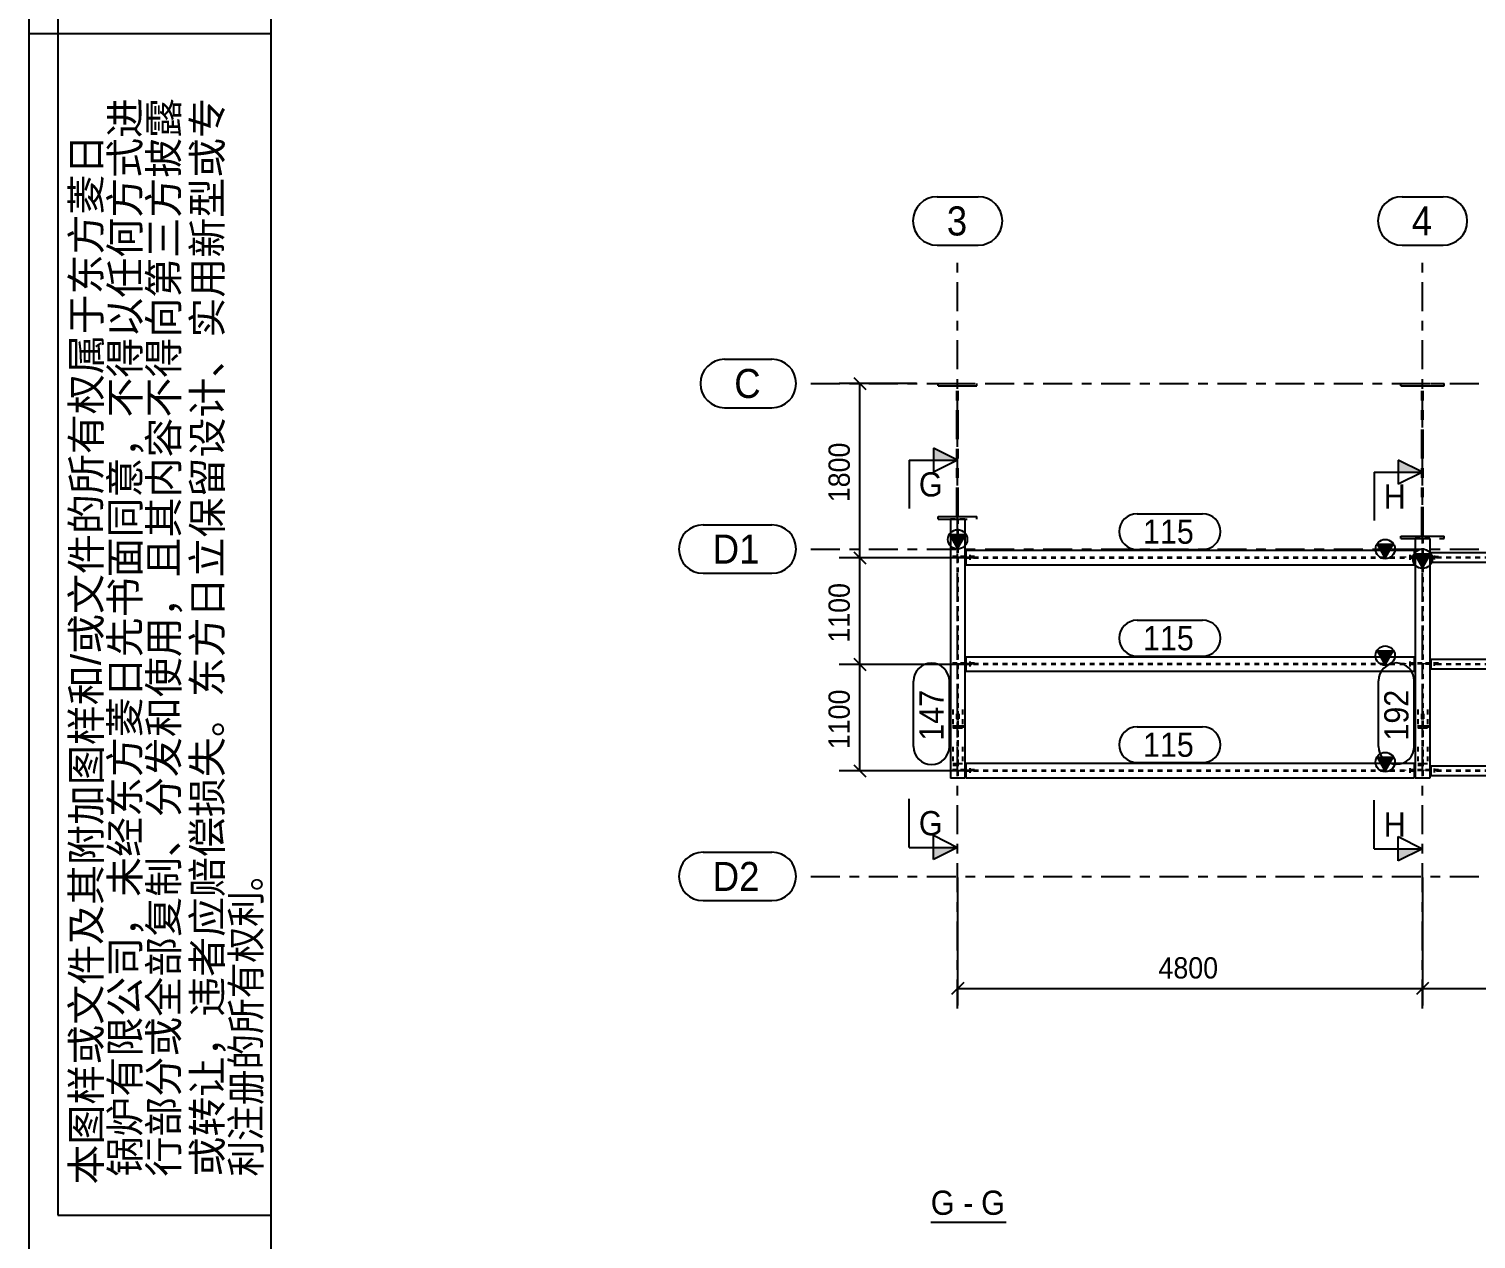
# Model space of a CAD drawing. Header units: millimetres. Extents: x 0 to 594, y 0 to 420.
# Drawn here: x 0 to 149.4, y 83.5 to 208.5 of the extents above; entities that cross this region are included whole.
import ezdxf

# ---------------------------------------------------------------- set-up
doc = ezdxf.new("R2010")
doc.units = ezdxf.units.MM
doc.header["$MEASUREMENT"] = 0
for name, pattern in [('XKITLINE00', [0]), ('XKITLINE02', [4, 2, -2]), ('XKITLINE03', [6, 3, -1, 1, -1]), ('XKITLINE04', [3, 0.5, -0.5, 0.5, -0.5, 0.5, -0.5]), ('XKITLINE05', [8, 3, -1, 1, -1, 1, -1])]:
    doc.linetypes.add(name, pattern=pattern)
for name, color, linetype in [('cut', 7, 'Continuous'), ('dimension', 7, 'Continuous'), ('grid', 7, 'Continuous'), ('mark', 7, 'Continuous'), ('part1', 7, 'Continuous'), ('view', 7, 'Continuous')]:
    doc.layers.add(name, color=color, linetype=linetype)
doc.styles.add('STYLE_1', font='arial.ttf', dxfattribs={"height": 0.2})
doc.styles.add('STYLE_3', font='arial.ttf', dxfattribs={"height": 0.2})

# ---------------------------------------------------------------- blocks, each defined once
blk = doc.blocks.new('*D0')
at = {"color": 1, "linetype": 'XKITLINE00'}
blk.add_line((0, 420), (0, 0), dxfattribs=at)
at = {"color": 0, "linetype": 'XKITLINE00'}
for p, q in [((25, 10), (25, 410)), ((3, 326), (3, 86)), ((25, 86), (25, 326)), ((24.98, 207.98), (0, 207.98)), ((3, 86), (25, 86))]:
    blk.add_line(p, q, dxfattribs=at)
at = {"color": 1, "style": 'STYLE_3'}
for s, width, p in [('锅炉有限公司，未经东方菱日先书面同意，不得以任何方式进', 1.008, (11.41, 90)), ('行部分或全部复制、分发和使用，且其内容不得向第三方披露', 1.008, (15.41, 90)), ('或转让，违者应赔偿损失。东方日立保留设计、实用新型或专', 1.008, (19.91, 90)), (' 本图样或文件及其附加图样和/或文件的所有权属于东方菱日', 1.008, (7.41, 88)), ('利注册的所有权利。', 0.9, (23.91, 90))]:
    blk.add_text(s, height=3, rotation=90, dxfattribs=dict(at, width=width)).set_placement(p)
blk = doc.blocks.new('*D3365')
at = {"layer": 'grid', "color": 4, "linetype": 'XKITLINE00'}
for p, q in [((1236.03, 1662.64), (1243.14, 1662.64)), ((1236.03, 1657.64), (1243.14, 1657.64))]:
    blk.add_line(p, q, dxfattribs=at)
at = {"layer": 'grid', "color": 4, "linetype": 'XKITLINE03'}
blk.add_line((1247.14, 1660.14), (1630.76, 1660.14), dxfattribs=at)
at = {"layer": 'grid', "color": 4, "linetype": 'XKITLINE00'}
for centre, start, end in [((1236.03, 1660.14), 90, -90), ((1243.14, 1660.14), -90, 90)]:
    blk.add_arc(centre, 2.5, start, end, dxfattribs=at)
at = {"layer": 'grid', "color": 4, "style": 'STYLE_1', "width": 0.9}
blk.add_text('D2', height=3, dxfattribs=at).set_placement((1237.03, 1658.64))
blk = doc.blocks.new('*D3366')
at = {"layer": 'grid', "color": 4, "linetype": 'XKITLINE00'}
for p, q in [((1236.03, 1696.44), (1243.14, 1696.44)), ((1236.03, 1691.44), (1243.14, 1691.44))]:
    blk.add_line(p, q, dxfattribs=at)
at = {"layer": 'grid', "color": 4, "linetype": 'XKITLINE03'}
blk.add_line((1247.14, 1693.94), (1630.76, 1693.94), dxfattribs=at)
at = {"layer": 'grid', "color": 4, "linetype": 'XKITLINE00'}
for centre, start, end in [((1236.03, 1693.94), 90, -90), ((1243.14, 1693.94), -90, 90)]:
    blk.add_arc(centre, 2.5, start, end, dxfattribs=at)
at = {"layer": 'grid', "color": 4, "style": 'STYLE_1', "width": 0.9}
blk.add_text('D1', height=3, dxfattribs=at).set_placement((1237.03, 1692.44))
blk = doc.blocks.new('*D3367')
at = {"layer": 'grid', "color": 4, "linetype": 'XKITLINE00'}
for p, q in [((1238.25, 1713.54), (1243.14, 1713.54)), ((1238.25, 1708.54), (1243.14, 1708.54))]:
    blk.add_line(p, q, dxfattribs=at)
at = {"layer": 'grid', "color": 4, "linetype": 'XKITLINE03'}
blk.add_line((1247.14, 1711.04), (1630.76, 1711.04), dxfattribs=at)
at = {"layer": 'grid', "color": 4, "linetype": 'XKITLINE00'}
for centre, start, end in [((1238.25, 1711.04), 90, -90), ((1243.14, 1711.04), -90, 90)]:
    blk.add_arc(centre, 2.5, start, end, dxfattribs=at)
at = {"layer": 'grid', "color": 4, "style": 'STYLE_1', "width": 0.9}
blk.add_text('C', height=3, dxfattribs=at).set_placement((1239.25, 1709.54))
blk = doc.blocks.new('*D3420')
at = {"layer": 'dimension', "color": 1, "linetype": 'XKITLINE00'}
for p, q in [((1310.31, 1660.04), (1310.31, 1646.8)), ((1351.11, 1660.04), (1351.11, 1646.8)), ((1310.94, 1649.19), (1309.69, 1647.94)), ((1310.31, 1648.56), (1351.11, 1648.56)), ((1351.74, 1649.19), (1350.49, 1647.94))]:
    blk.add_line(p, q, dxfattribs=at)
at = {"layer": 'dimension', "color": 1, "style": 'STYLE_1', "width": 0.9}
blk.add_text('4080', height=2.2, dxfattribs=at).set_placement((1327.45, 1649.6))
blk = doc.blocks.new('*D3424')
at = {"layer": 'part1', "color": 0, "linetype": 'XKITLINE00'}
for p, q in [((1347.26, 1671.04), (1346.46, 1672.44)), ((1346.46, 1672.44), (1348.06, 1672.44)), ((1348.06, 1672.44), (1347.26, 1671.04)), ((1311.16, 1671.54), (1311.16, 1670.54)), ((1350.26, 1671.54), (1311.16, 1671.54)), ((1350.26, 1670.54), (1311.16, 1670.54)), ((1350.26, 1671.54), (1350.26, 1670.54))]:
    blk.add_line(p, q, dxfattribs=at)
at = {"layer": 'part1', "color": 2, "linetype": 'XKITLINE04'}
for p, q in [((1350.26, 1671.07), (1311.16, 1671.07)), ((1350.26, 1671.02), (1311.16, 1671.02))]:
    blk.add_line(p, q, dxfattribs=at)
at = {"layer": 'part1', "color": 0, "linetype": 'XKITLINE00'}
blk.add_circle((1347.26, 1671.94), 1, dxfattribs=at)
at = {"layer": 'part1', "color": 0}
blk.add_solid([(1346.46, 1672.44), (1348.06, 1672.44), (1346.46, 1672.44), (1347.26, 1671.04)], dxfattribs=at)
blk = doc.blocks.new('*D3425')
at = {"layer": 'part1', "color": 0, "linetype": 'XKITLINE00'}
for p, q in [((1311.16, 1682.54), (1311.16, 1681.54)), ((1350.26, 1682.54), (1311.16, 1682.54)), ((1347.26, 1682.04), (1346.46, 1683.44)), ((1346.46, 1683.44), (1348.06, 1683.44)), ((1348.06, 1683.44), (1347.26, 1682.04)), ((1350.26, 1682.54), (1350.26, 1681.54)), ((1350.26, 1681.54), (1311.16, 1681.54))]:
    blk.add_line(p, q, dxfattribs=at)
at = {"layer": 'part1', "color": 2, "linetype": 'XKITLINE04'}
for p, q in [((1350.26, 1682.07), (1311.16, 1682.07)), ((1350.26, 1682.02), (1311.16, 1682.02))]:
    blk.add_line(p, q, dxfattribs=at)
at = {"layer": 'part1', "color": 0, "linetype": 'XKITLINE00'}
blk.add_circle((1347.26, 1682.94), 1, dxfattribs=at)
at = {"layer": 'part1', "color": 0}
blk.add_solid([(1346.46, 1683.44), (1348.06, 1683.44), (1346.46, 1683.44), (1347.26, 1682.04)], dxfattribs=at)
blk = doc.blocks.new('*D3426')
at = {"layer": 'part1', "color": 0, "linetype": 'XKITLINE00'}
for p, q in [((1347.26, 1693.04), (1346.46, 1694.44)), ((1346.46, 1694.44), (1348.06, 1694.44)), ((1348.06, 1694.44), (1347.26, 1693.04)), ((1311.16, 1693.54), (1311.16, 1692.54)), ((1350.26, 1693.54), (1311.16, 1693.54)), ((1350.26, 1693.54), (1350.26, 1692.54)), ((1350.26, 1692.54), (1311.16, 1692.54))]:
    blk.add_line(p, q, dxfattribs=at)
at = {"layer": 'part1', "color": 2, "linetype": 'XKITLINE04'}
for p, q in [((1350.26, 1693.07), (1311.16, 1693.07)), ((1350.26, 1693.02), (1311.16, 1693.02))]:
    blk.add_line(p, q, dxfattribs=at)
at = {"layer": 'part1', "color": 0, "linetype": 'XKITLINE00'}
blk.add_circle((1347.26, 1693.94), 1, dxfattribs=at)
at = {"layer": 'part1', "color": 0}
blk.add_solid([(1346.46, 1694.44), (1348.06, 1694.44), (1346.46, 1694.44), (1347.26, 1693.04)], dxfattribs=at)
blk = doc.blocks.new('*D3477')
at = {"layer": 'dimension', "color": 1, "linetype": 'XKITLINE00'}
for p, q in [((1262.31, 1660.04), (1262.31, 1646.8)), ((1310.31, 1660.04), (1310.31, 1646.8)), ((1262.94, 1649.19), (1261.69, 1647.94)), ((1262.31, 1648.56), (1310.31, 1648.56)), ((1310.94, 1649.19), (1309.69, 1647.94))]:
    blk.add_line(p, q, dxfattribs=at)
at = {"layer": 'dimension', "color": 1, "style": 'STYLE_1', "width": 0.9}
blk.add_text('4800', height=2.2, dxfattribs=at).set_placement((1283.05, 1649.6))
blk = doc.blocks.new('*D3478')
at = {"layer": 'cut', "color": 1, "linetype": 'XKITLINE00'}
for p, q in [((1305.31, 1701.88), (1305.31, 1696.88)), ((1305.31, 1701.88), (1310.31, 1701.88)), ((1310.31, 1701.88), (1307.81, 1703.13)), ((1307.81, 1703.13), (1307.81, 1700.63)), ((1310.31, 1701.88), (1307.81, 1700.63)), ((1305.31, 1663), (1305.31, 1668)), ((1305.31, 1663), (1310.31, 1663)), ((1307.81, 1661.75), (1307.81, 1664.25)), ((1307.81, 1664.25), (1310.31, 1663)), ((1310.31, 1663), (1307.81, 1661.75))]:
    blk.add_line(p, q, dxfattribs=at)
at = {"layer": 'cut', "color": 1}
for points in [[(1307.81, 1703.13), (1310.31, 1701.88), (1307.81, 1703.13), (1307.81, 1701.88)], [(1307.81, 1663), (1310.31, 1663), (1307.81, 1663), (1307.81, 1661.75)]]:
    blk.add_solid(points, dxfattribs=at)
at = {"layer": 'cut', "color": 3, "style": 'STYLE_1', "width": 0.9}
for p in [(1306.31, 1698.13), (1306.31, 1664.25)]:
    blk.add_text('H', height=2.5, dxfattribs=at).set_placement(p)
blk = doc.blocks.new('*D3479')
at = {"layer": 'cut', "color": 1, "linetype": 'XKITLINE00'}
for p, q in [((1262.31, 1703.12), (1259.81, 1704.37)), ((1259.81, 1704.37), (1259.81, 1701.87)), ((1257.31, 1703.12), (1257.31, 1698.12)), ((1257.31, 1703.12), (1262.31, 1703.12)), ((1262.31, 1703.12), (1259.81, 1701.87)), ((1257.31, 1663.14), (1257.31, 1668.14)), ((1257.31, 1663.14), (1262.31, 1663.14)), ((1259.81, 1661.89), (1259.81, 1664.39)), ((1259.81, 1664.39), (1262.31, 1663.14)), ((1262.31, 1663.14), (1259.81, 1661.89))]:
    blk.add_line(p, q, dxfattribs=at)
at = {"layer": 'cut', "color": 1}
for points in [[(1259.81, 1704.37), (1262.31, 1703.12), (1259.81, 1704.37), (1259.81, 1703.12)], [(1259.81, 1663.14), (1262.31, 1663.14), (1259.81, 1663.14), (1259.81, 1661.89)]]:
    blk.add_solid(points, dxfattribs=at)
at = {"layer": 'cut', "color": 3, "style": 'STYLE_1', "width": 0.9}
for p in [(1258.31, 1699.37), (1258.31, 1664.39)]:
    blk.add_text('G', height=2.5, dxfattribs=at).set_placement(p)
blk = doc.blocks.new('*D3480')
at = {"layer": 'mark', "color": 1, "linetype": 'XKITLINE00'}
for p, q in [((1257.76, 1673.55), (1257.76, 1680.31)), ((1261.46, 1673.55), (1261.46, 1680.31))]:
    blk.add_line(p, q, dxfattribs=at)
for centre, start, end in [((1259.61, 1680.31), 0, 180), ((1259.61, 1673.55), 180, 0)]:
    blk.add_arc(centre, 1.85, start, end, dxfattribs=at)
at = {"layer": 'mark', "color": 1, "style": 'STYLE_1', "width": 0.9}
blk.add_text('147', height=2.5, rotation=90.0002, dxfattribs=at).set_placement((1260.86, 1674.15))
blk = doc.blocks.new('*D3481')
at = {"layer": 'mark', "color": 1, "linetype": 'XKITLINE00'}
for p, q in [((1305.76, 1673.57), (1305.76, 1680.33)), ((1309.46, 1673.57), (1309.46, 1680.33))]:
    blk.add_line(p, q, dxfattribs=at)
for centre, start, end in [((1307.61, 1680.33), 0, 180), ((1307.61, 1673.57), 180, 0)]:
    blk.add_arc(centre, 1.85, start, end, dxfattribs=at)
at = {"layer": 'mark', "color": 1, "style": 'STYLE_1', "width": 0.9}
blk.add_text('192', height=2.5, rotation=90.0002, dxfattribs=at).set_placement((1308.86, 1674.17))
blk = doc.blocks.new('*D3482')
at = {"layer": 'mark', "color": 1, "linetype": 'XKITLINE00'}
for p, q in [((1280.85, 1697.59), (1287.61, 1697.59)), ((1280.85, 1693.89), (1287.61, 1693.89))]:
    blk.add_line(p, q, dxfattribs=at)
for centre, start, end in [((1280.85, 1695.74), 90, -90), ((1287.61, 1695.74), -90, 90)]:
    blk.add_arc(centre, 1.85, start, end, dxfattribs=at)
at = {"layer": 'mark', "color": 1, "style": 'STYLE_1', "width": 0.9}
blk.add_text('115', height=2.5, dxfattribs=at).set_placement((1281.45, 1694.49))
blk = doc.blocks.new('*D3483')
at = {"layer": 'mark', "color": 1, "linetype": 'XKITLINE00'}
for p, q in [((1280.85, 1675.59), (1287.61, 1675.59)), ((1280.85, 1671.89), (1287.61, 1671.89))]:
    blk.add_line(p, q, dxfattribs=at)
for centre, start, end in [((1280.85, 1673.74), 90, -90), ((1287.61, 1673.74), -90, 90)]:
    blk.add_arc(centre, 1.85, start, end, dxfattribs=at)
at = {"layer": 'mark', "color": 1, "style": 'STYLE_1', "width": 0.9}
blk.add_text('115', height=2.5, dxfattribs=at).set_placement((1281.45, 1672.49))
blk = doc.blocks.new('*D3484')
at = {"layer": 'mark', "color": 1, "linetype": 'XKITLINE00'}
for p, q in [((1280.85, 1686.59), (1287.61, 1686.59)), ((1280.85, 1682.89), (1287.61, 1682.89))]:
    blk.add_line(p, q, dxfattribs=at)
for centre, start, end in [((1280.85, 1684.74), 90, -90), ((1287.61, 1684.74), -90, 90)]:
    blk.add_arc(centre, 1.85, start, end, dxfattribs=at)
at = {"layer": 'mark', "color": 1, "style": 'STYLE_1', "width": 0.9}
blk.add_text('115', height=2.5, dxfattribs=at).set_placement((1281.45, 1683.49))
blk = doc.blocks.new('*D3485')
at = {"layer": 'dimension', "color": 1, "linetype": 'XKITLINE00'}
for p, q in [((1251.6, 1682.66), (1252.84, 1681.42)), ((1263.79, 1682.04), (1250.08, 1682.04)), ((1252.22, 1671.04), (1252.22, 1682.04)), ((1263.79, 1671.04), (1250.08, 1671.04)), ((1251.6, 1671.66), (1252.84, 1670.42))]:
    blk.add_line(p, q, dxfattribs=at)
at = {"layer": 'dimension', "color": 1, "style": 'STYLE_1', "width": 0.9}
blk.add_text('1100', height=2.2, rotation=90.0002, dxfattribs=at).set_placement((1251.18, 1673.28))
blk = doc.blocks.new('*D3486')
at = {"layer": 'dimension', "color": 1, "linetype": 'XKITLINE00'}
for p, q in [((1264.2, 1693.04), (1250.08, 1693.04)), ((1251.6, 1693.66), (1252.84, 1692.42)), ((1252.22, 1682.04), (1252.22, 1693.04)), ((1251.6, 1682.66), (1252.84, 1681.42)), ((1263.79, 1682.04), (1250.08, 1682.04))]:
    blk.add_line(p, q, dxfattribs=at)
at = {"layer": 'dimension', "color": 1, "style": 'STYLE_1', "width": 0.9}
blk.add_text('1100', height=2.2, rotation=90.0002, dxfattribs=at).set_placement((1251.18, 1684.28))
blk = doc.blocks.new('*D3487')
at = {"layer": 'dimension', "color": 1, "linetype": 'XKITLINE00'}
for p, q in [((1258.05, 1711.04), (1250.08, 1711.04)), ((1251.6, 1711.66), (1252.84, 1710.42)), ((1252.22, 1693.04), (1252.22, 1711.04)), ((1264.2, 1693.04), (1250.08, 1693.04)), ((1251.6, 1693.66), (1252.84, 1692.42))]:
    blk.add_line(p, q, dxfattribs=at)
at = {"layer": 'dimension', "color": 1, "style": 'STYLE_1', "width": 0.9}
blk.add_text('1800', height=2.2, rotation=90.0002, dxfattribs=at).set_placement((1251.18, 1698.78))
blk = doc.blocks.new('*D3488')
at = {"layer": 'grid', "color": 4, "linetype": 'XKITLINE00'}
for p, q in [((1260.2, 1730.32), (1264.43, 1730.32)), ((1260.2, 1725.32), (1264.43, 1725.32))]:
    blk.add_line(p, q, dxfattribs=at)
at = {"layer": 'grid', "color": 4, "linetype": 'XKITLINE03'}
blk.add_line((1262.31, 1646.5), (1262.31, 1724.32), dxfattribs=at)
at = {"layer": 'grid', "color": 4, "linetype": 'XKITLINE00'}
for centre, start, end in [((1260.2, 1727.82), 90, -90), ((1264.43, 1727.82), -90, 90)]:
    blk.add_arc(centre, 2.5, start, end, dxfattribs=at)
at = {"layer": 'grid', "color": 4, "style": 'STYLE_1', "width": 0.9}
blk.add_text('3', height=3, dxfattribs=at).set_placement((1261.2, 1726.32))
blk = doc.blocks.new('*D3489')
at = {"layer": 'grid', "color": 4, "linetype": 'XKITLINE00'}
for p, q in [((1308.2, 1730.32), (1312.43, 1730.32)), ((1308.2, 1725.32), (1312.43, 1725.32))]:
    blk.add_line(p, q, dxfattribs=at)
at = {"layer": 'grid', "color": 4, "linetype": 'XKITLINE03'}
blk.add_line((1310.31, 1646.5), (1310.31, 1724.32), dxfattribs=at)
at = {"layer": 'grid', "color": 4, "linetype": 'XKITLINE00'}
for centre, start, end in [((1308.2, 1727.82), 90, -90), ((1312.43, 1727.82), -90, 90)]:
    blk.add_arc(centre, 2.5, start, end, dxfattribs=at)
at = {"layer": 'grid', "color": 4, "style": 'STYLE_1', "width": 0.9}
blk.add_text('4', height=3, dxfattribs=at).set_placement((1309.2, 1726.32))
blk = doc.blocks.new('*D3490')
at = {"layer": 'part1', "color": 6, "linetype": 'XKITLINE05'}
for p, q in [((1308.06, 1711.04), (1312.56, 1711.04)), ((1308.06, 1710.79), (1308.06, 1711.04)), ((1308.06, 1710.79), (1310.23, 1710.79)), ((1310.23, 1695.29), (1310.23, 1710.79)), ((1310.39, 1710.79), (1312.56, 1710.79)), ((1310.39, 1695.29), (1310.39, 1710.79)), ((1312.56, 1710.79), (1312.56, 1711.04)), ((1308.06, 1695.04), (1308.06, 1695.29)), ((1308.06, 1695.29), (1310.23, 1695.29)), ((1308.06, 1695.04), (1312.56, 1695.04)), ((1310.39, 1695.29), (1312.56, 1695.29)), ((1312.56, 1695.04), (1312.56, 1695.29))]:
    blk.add_line(p, q, dxfattribs=at)
blk = doc.blocks.new('*D3491')
at = {"layer": 'part1', "color": 6, "linetype": 'XKITLINE05'}
for p, q in [((1260.31, 1711.04), (1264.31, 1711.04)), ((1260.31, 1710.79), (1260.31, 1711.04)), ((1260.31, 1710.79), (1262.24, 1710.79)), ((1262.24, 1697.29), (1262.24, 1710.79)), ((1262.38, 1710.79), (1264.31, 1710.79)), ((1262.38, 1697.29), (1262.38, 1710.79)), ((1264.31, 1710.79), (1264.31, 1711.04)), ((1260.31, 1697.04), (1260.31, 1697.29)), ((1260.31, 1697.29), (1262.24, 1697.29)), ((1262.38, 1697.29), (1264.31, 1697.29)), ((1264.31, 1697.04), (1264.31, 1697.29)), ((1260.31, 1697.04), (1264.31, 1697.04))]:
    blk.add_line(p, q, dxfattribs=at)
blk = doc.blocks.new('*D3492')
at = {"layer": 'part1', "color": 2, "linetype": 'XKITLINE04'}
for p, q in [((1262.28, 1675.64), (1261.56, 1675.64)), ((1261.56, 1675.64), (1261.56, 1675.56)), ((1262.28, 1675.56), (1261.56, 1675.56)), ((1262.08, 1675.64), (1262.08, 1675.56)), ((1262.28, 1675.64), (1262.28, 1675.56))]:
    blk.add_line(p, q, dxfattribs=at)
blk = doc.blocks.new('*D3493')
at = {"layer": 'part1', "color": 2, "linetype": 'XKITLINE04'}
for p, q in [((1262.35, 1675.64), (1262.35, 1675.56)), ((1263.06, 1675.64), (1262.35, 1675.64)), ((1263.06, 1675.56), (1262.35, 1675.56)), ((1262.55, 1675.64), (1262.55, 1675.56)), ((1263.06, 1675.56), (1263.06, 1675.64)), ((1263.06, 1675.56), (1263.06, 1675.64))]:
    blk.add_line(p, q, dxfattribs=at)
blk = doc.blocks.new('*D3494')
at = {"layer": 'part1', "color": 2, "linetype": 'XKITLINE04'}
for p, q in [((1262.21, 1676.92), (1262.21, 1676.22)), ((1262.21, 1676.39), (1262.29, 1676.39)), ((1262.29, 1676.92), (1262.29, 1676.22))]:
    blk.add_line(p, q, dxfattribs=at)
blk = doc.blocks.new('*D3495')
at = {"layer": 'part1', "color": 2, "linetype": 'XKITLINE04'}
for p, q in [((1262.34, 1676.92), (1262.34, 1676.22)), ((1262.34, 1676.39), (1262.42, 1676.39)), ((1262.42, 1676.92), (1262.42, 1676.22))]:
    blk.add_line(p, q, dxfattribs=at)
blk = doc.blocks.new('*D3496')
at = {"layer": 'part1', "color": 2, "linetype": 'XKITLINE04'}
for p, q in [((1261.81, 1677.37), (1261.81, 1675.48)), ((1262.29, 1677.21), (1262.29, 1671.8)), ((1262.34, 1677.21), (1262.34, 1671.8)), ((1262.81, 1677.37), (1262.81, 1675.48)), ((1262.81, 1675.64), (1261.81, 1675.64)), ((1261.81, 1675.48), (1262.29, 1675.48)), ((1262.34, 1675.48), (1262.81, 1675.48)), ((1261.81, 1673.53), (1261.81, 1671.64)), ((1262.81, 1673.53), (1262.81, 1671.64)), ((1261.81, 1671.8), (1262.29, 1671.8)), ((1261.81, 1671.64), (1262.81, 1671.64)), ((1262.34, 1671.8), (1262.81, 1671.8))]:
    blk.add_line(p, q, dxfattribs=at)
blk = doc.blocks.new('*D3497')
at = {"layer": 'part1', "color": 2, "linetype": 'XKITLINE04'}
for p, q in [((1262.28, 1693.16), (1261.56, 1693.16)), ((1261.56, 1693.16), (1261.56, 1693.08)), ((1262.28, 1693.08), (1261.56, 1693.08)), ((1262.13, 1693.16), (1262.13, 1693.08)), ((1262.28, 1693.16), (1262.28, 1693.08))]:
    blk.add_line(p, q, dxfattribs=at)
blk = doc.blocks.new('*D3498')
at = {"layer": 'part1', "color": 2, "linetype": 'XKITLINE04'}
for p, q in [((1262.35, 1693.16), (1262.35, 1693.08)), ((1263.11, 1693.16), (1262.35, 1693.16)), ((1263.11, 1693.08), (1262.35, 1693.08)), ((1262.5, 1693.08), (1262.5, 1693.16)), ((1262.5, 1693.08), (1262.5, 1693.16)), ((1263.06, 1693.08), (1263.06, 1693.16)), ((1263.06, 1693.08), (1263.06, 1693.16)), ((1263.06, 1693.08), (1263.06, 1693.16)), ((1263.06, 1693.08), (1263.06, 1693.16)), ((1263.11, 1693.08), (1263.11, 1693.16)), ((1264.06, 1693.16), (1263.16, 1693.16)), ((1264.06, 1693.08), (1263.16, 1693.08)), ((1264.06, 1693.08), (1264.06, 1693.16)), ((1264.06, 1693.08), (1264.06, 1693.16))]:
    blk.add_line(p, q, dxfattribs=at)
at = {"layer": 'part1', "color": 0, "linetype": 'XKITLINE00'}
for p, q in [((1263.16, 1693.16), (1263.06, 1693.16)), ((1263.16, 1693.08), (1263.06, 1693.08)), ((1263.11, 1693.08), (1263.11, 1693.16))]:
    blk.add_line(p, q, dxfattribs=at)
blk = doc.blocks.new('*D3499')
at = {"layer": 'part1', "color": 2, "linetype": 'XKITLINE04'}
for p, q in [((1262.28, 1682.16), (1261.56, 1682.16)), ((1261.56, 1682.16), (1261.56, 1682.08)), ((1262.28, 1682.08), (1261.56, 1682.08)), ((1262.13, 1682.16), (1262.13, 1682.08)), ((1262.28, 1682.16), (1262.28, 1682.08))]:
    blk.add_line(p, q, dxfattribs=at)
blk = doc.blocks.new('*D3500')
at = {"layer": 'part1', "color": 2, "linetype": 'XKITLINE04'}
for p, q in [((1262.35, 1682.16), (1262.35, 1682.08)), ((1263.11, 1682.16), (1262.35, 1682.16)), ((1263.11, 1682.08), (1262.35, 1682.08)), ((1262.5, 1682.08), (1262.5, 1682.16)), ((1262.5, 1682.08), (1262.5, 1682.16)), ((1263.06, 1682.08), (1263.06, 1682.16)), ((1263.06, 1682.08), (1263.06, 1682.16)), ((1263.06, 1682.08), (1263.06, 1682.16)), ((1263.06, 1682.08), (1263.06, 1682.16)), ((1263.11, 1682.08), (1263.11, 1682.16)), ((1264.06, 1682.16), (1263.16, 1682.16)), ((1264.06, 1682.08), (1263.16, 1682.08)), ((1264.06, 1682.08), (1264.06, 1682.16)), ((1264.06, 1682.08), (1264.06, 1682.16))]:
    blk.add_line(p, q, dxfattribs=at)
at = {"layer": 'part1', "color": 0, "linetype": 'XKITLINE00'}
for p, q in [((1263.16, 1682.16), (1263.06, 1682.16)), ((1263.16, 1682.08), (1263.06, 1682.08)), ((1263.11, 1682.08), (1263.11, 1682.16))]:
    blk.add_line(p, q, dxfattribs=at)
blk = doc.blocks.new('*D3501')
at = {"layer": 'part1', "color": 2, "linetype": 'XKITLINE04'}
for p, q in [((1262.28, 1671.16), (1261.56, 1671.16)), ((1261.56, 1671.16), (1261.56, 1671.08)), ((1262.28, 1671.08), (1261.56, 1671.08)), ((1262.13, 1671.16), (1262.13, 1671.08)), ((1262.28, 1671.16), (1262.28, 1671.08))]:
    blk.add_line(p, q, dxfattribs=at)
blk = doc.blocks.new('*D3502')
at = {"layer": 'part1', "color": 2, "linetype": 'XKITLINE04'}
for p, q in [((1262.35, 1671.16), (1262.35, 1671.08)), ((1263.11, 1671.16), (1262.35, 1671.16)), ((1263.11, 1671.08), (1262.35, 1671.08)), ((1262.5, 1671.08), (1262.5, 1671.16)), ((1262.5, 1671.08), (1262.5, 1671.16)), ((1263.06, 1671.08), (1263.06, 1671.16)), ((1263.06, 1671.08), (1263.06, 1671.16)), ((1263.06, 1671.08), (1263.06, 1671.16)), ((1263.06, 1671.08), (1263.06, 1671.16)), ((1263.11, 1671.08), (1263.11, 1671.16)), ((1264.06, 1671.16), (1263.16, 1671.16)), ((1264.06, 1671.08), (1263.16, 1671.08)), ((1264.06, 1671.08), (1264.06, 1671.16)), ((1264.06, 1671.08), (1264.06, 1671.16))]:
    blk.add_line(p, q, dxfattribs=at)
at = {"layer": 'part1', "color": 0, "linetype": 'XKITLINE00'}
for p, q in [((1263.16, 1671.16), (1263.06, 1671.16)), ((1263.16, 1671.08), (1263.06, 1671.08)), ((1263.11, 1671.08), (1263.11, 1671.16))]:
    blk.add_line(p, q, dxfattribs=at)
blk = doc.blocks.new('*D3503')
at = {"layer": 'part1', "color": 2, "linetype": 'XKITLINE04'}
for p, q in [((1263.06, 1697.04), (1261.56, 1697.04)), ((1262.28, 1697.04), (1262.28, 1670.29)), ((1262.35, 1697.04), (1262.35, 1670.29))]:
    blk.add_line(p, q, dxfattribs=at)
at = {"layer": 'part1', "color": 0, "linetype": 'XKITLINE00'}
for p, q in [((1261.56, 1697.04), (1261.56, 1670.29)), ((1263.06, 1697.04), (1263.06, 1670.29)), ((1262.31, 1694.04), (1261.51, 1695.44)), ((1261.51, 1695.44), (1263.11, 1695.44)), ((1263.11, 1695.44), (1262.31, 1694.04)), ((1263.06, 1670.29), (1261.56, 1670.29))]:
    blk.add_line(p, q, dxfattribs=at)
blk.add_circle((1262.31, 1694.94), 1, dxfattribs=at)
at = {"layer": 'part1', "color": 0}
blk.add_solid([(1261.51, 1695.44), (1263.11, 1695.44), (1261.51, 1695.44), (1262.31, 1694.04)], dxfattribs=at)
blk = doc.blocks.new('*D3504')
at = {"layer": 'part1', "color": 0, "linetype": 'XKITLINE00'}
for p, q in [((1306.46, 1671.04), (1305.66, 1672.44)), ((1305.66, 1672.44), (1307.26, 1672.44)), ((1307.26, 1672.44), (1306.46, 1671.04)), ((1263.16, 1671.79), (1263.16, 1670.29)), ((1309.46, 1671.79), (1263.16, 1671.79)), ((1309.46, 1671.79), (1309.46, 1670.29)), ((1309.46, 1670.29), (1263.16, 1670.29))]:
    blk.add_line(p, q, dxfattribs=at)
at = {"layer": 'part1', "color": 2, "linetype": 'XKITLINE04'}
for p, q in [((1309.46, 1671.08), (1263.16, 1671.08)), ((1309.46, 1671.01), (1263.16, 1671.01))]:
    blk.add_line(p, q, dxfattribs=at)
at = {"layer": 'part1', "color": 0, "linetype": 'XKITLINE00'}
blk.add_circle((1306.46, 1671.94), 1, dxfattribs=at)
at = {"layer": 'part1', "color": 0}
blk.add_solid([(1305.66, 1672.44), (1307.26, 1672.44), (1305.66, 1672.44), (1306.46, 1671.04)], dxfattribs=at)
blk = doc.blocks.new('*D3505')
at = {"layer": 'part1', "color": 0, "linetype": 'XKITLINE00'}
for p, q in [((1263.16, 1682.79), (1263.16, 1681.29)), ((1309.46, 1682.79), (1263.16, 1682.79)), ((1306.46, 1682.04), (1305.66, 1683.44)), ((1305.66, 1683.44), (1307.26, 1683.44)), ((1307.26, 1683.44), (1306.46, 1682.04)), ((1309.46, 1682.79), (1309.46, 1681.29)), ((1309.46, 1681.29), (1263.16, 1681.29))]:
    blk.add_line(p, q, dxfattribs=at)
at = {"layer": 'part1', "color": 2, "linetype": 'XKITLINE04'}
for p, q in [((1309.46, 1682.08), (1263.16, 1682.08)), ((1309.46, 1682.01), (1263.16, 1682.01))]:
    blk.add_line(p, q, dxfattribs=at)
at = {"layer": 'part1', "color": 0, "linetype": 'XKITLINE00'}
blk.add_circle((1306.46, 1682.94), 1, dxfattribs=at)
at = {"layer": 'part1', "color": 0}
blk.add_solid([(1305.66, 1683.44), (1307.26, 1683.44), (1305.66, 1683.44), (1306.46, 1682.04)], dxfattribs=at)
blk = doc.blocks.new('*D3506')
at = {"layer": 'part1', "color": 0, "linetype": 'XKITLINE00'}
for p, q in [((1306.46, 1693.04), (1305.66, 1694.44)), ((1305.66, 1694.44), (1307.26, 1694.44)), ((1307.26, 1694.44), (1306.46, 1693.04)), ((1263.16, 1693.79), (1263.16, 1692.29)), ((1309.46, 1693.79), (1263.16, 1693.79)), ((1309.46, 1693.79), (1309.46, 1692.29)), ((1309.46, 1692.29), (1263.16, 1692.29))]:
    blk.add_line(p, q, dxfattribs=at)
at = {"layer": 'part1', "color": 2, "linetype": 'XKITLINE04'}
for p, q in [((1309.46, 1693.08), (1263.16, 1693.08)), ((1309.46, 1693.01), (1263.16, 1693.01))]:
    blk.add_line(p, q, dxfattribs=at)
at = {"layer": 'part1', "color": 0, "linetype": 'XKITLINE00'}
blk.add_circle((1306.46, 1693.94), 1, dxfattribs=at)
at = {"layer": 'part1', "color": 0}
blk.add_solid([(1305.66, 1694.44), (1307.26, 1694.44), (1305.66, 1694.44), (1306.46, 1693.04)], dxfattribs=at)
blk = doc.blocks.new('*D3507')
at = {"layer": 'part1', "color": 0, "linetype": 'XKITLINE02'}
blk.add_line((1263.61, 1692.83), (1263.61, 1693.33), dxfattribs=at)
blk.add_line((1263.61, 1692.83), (1263.61, 1693.33), dxfattribs=at)
blk.add_line((1263.61, 1692.83), (1263.61, 1693.33), dxfattribs=at)
blk = doc.blocks.new('*D3508')
at = {"layer": 'part1', "color": 0, "linetype": 'XKITLINE02'}
blk.add_line((1263.61, 1681.83), (1263.61, 1682.33), dxfattribs=at)
blk.add_line((1263.61, 1681.83), (1263.61, 1682.33), dxfattribs=at)
blk.add_line((1263.61, 1681.83), (1263.61, 1682.33), dxfattribs=at)
blk = doc.blocks.new('*D3509')
at = {"layer": 'part1', "color": 0, "linetype": 'XKITLINE02'}
blk.add_line((1263.61, 1670.83), (1263.61, 1671.33), dxfattribs=at)
blk.add_line((1263.61, 1670.83), (1263.61, 1671.33), dxfattribs=at)
blk.add_line((1263.61, 1670.83), (1263.61, 1671.33), dxfattribs=at)
blk = doc.blocks.new('*D3510')
at = {"layer": 'part1', "color": 2, "linetype": 'XKITLINE04'}
for p, q in [((1311.06, 1695.04), (1309.56, 1695.04)), ((1310.28, 1695.04), (1310.28, 1670.29)), ((1310.35, 1695.04), (1310.35, 1670.29))]:
    blk.add_line(p, q, dxfattribs=at)
at = {"layer": 'part1', "color": 0, "linetype": 'XKITLINE00'}
for p, q in [((1309.56, 1695.04), (1309.56, 1670.29)), ((1311.06, 1695.04), (1311.06, 1670.29)), ((1310.31, 1692.04), (1309.51, 1693.44)), ((1309.51, 1693.44), (1311.11, 1693.44)), ((1311.11, 1693.44), (1310.31, 1692.04)), ((1311.06, 1670.29), (1309.56, 1670.29))]:
    blk.add_line(p, q, dxfattribs=at)
blk.add_circle((1310.31, 1692.94), 1, dxfattribs=at)
at = {"layer": 'part1', "color": 0}
blk.add_solid([(1309.51, 1693.44), (1311.11, 1693.44), (1309.51, 1693.44), (1310.31, 1692.04)], dxfattribs=at)
blk = doc.blocks.new('*D3511')
at = {"layer": 'part1', "color": 0, "linetype": 'XKITLINE02'}
blk.add_line((1309.01, 1671.33), (1309.01, 1670.83), dxfattribs=at)
blk.add_line((1309.01, 1671.33), (1309.01, 1670.83), dxfattribs=at)
blk.add_line((1309.01, 1671.33), (1309.01, 1670.83), dxfattribs=at)
blk = doc.blocks.new('*D3512')
at = {"layer": 'part1', "color": 2, "linetype": 'XKITLINE04'}
for p, q in [((1310.35, 1675.64), (1310.35, 1675.56)), ((1311.06, 1675.64), (1310.35, 1675.64)), ((1311.06, 1675.56), (1310.35, 1675.56)), ((1310.55, 1675.64), (1310.55, 1675.56)), ((1311.06, 1675.56), (1311.06, 1675.64)), ((1311.06, 1675.56), (1311.06, 1675.64))]:
    blk.add_line(p, q, dxfattribs=at)
blk = doc.blocks.new('*D3513')
at = {"layer": 'part1', "color": 2, "linetype": 'XKITLINE04'}
for p, q in [((1310.28, 1675.64), (1309.56, 1675.64)), ((1309.56, 1675.64), (1309.56, 1675.56)), ((1310.28, 1675.56), (1309.56, 1675.56)), ((1310.08, 1675.64), (1310.08, 1675.56)), ((1310.28, 1675.64), (1310.28, 1675.56))]:
    blk.add_line(p, q, dxfattribs=at)
blk = doc.blocks.new('*D3514')
at = {"layer": 'part1', "color": 2, "linetype": 'XKITLINE04'}
for p, q in [((1310.21, 1676.92), (1310.21, 1676.22)), ((1310.21, 1676.39), (1310.29, 1676.39)), ((1310.29, 1676.92), (1310.29, 1676.22))]:
    blk.add_line(p, q, dxfattribs=at)
blk = doc.blocks.new('*D3515')
at = {"layer": 'part1', "color": 2, "linetype": 'XKITLINE04'}
for p, q in [((1310.34, 1676.92), (1310.34, 1676.22)), ((1310.34, 1676.39), (1310.42, 1676.39)), ((1310.42, 1676.92), (1310.42, 1676.22))]:
    blk.add_line(p, q, dxfattribs=at)
blk = doc.blocks.new('*D3516')
at = {"layer": 'part1', "color": 2, "linetype": 'XKITLINE04'}
for p, q in [((1309.81, 1677.37), (1309.81, 1675.48)), ((1310.29, 1677.21), (1310.29, 1671.8)), ((1310.34, 1677.21), (1310.34, 1671.8)), ((1310.81, 1677.37), (1310.81, 1675.48)), ((1310.81, 1675.64), (1309.81, 1675.64)), ((1309.81, 1675.48), (1310.29, 1675.48)), ((1310.34, 1675.48), (1310.81, 1675.48)), ((1309.81, 1673.53), (1309.81, 1671.64)), ((1310.81, 1673.53), (1310.81, 1671.64)), ((1309.81, 1671.8), (1310.29, 1671.8)), ((1309.81, 1671.64), (1310.81, 1671.64)), ((1310.34, 1671.8), (1310.81, 1671.8))]:
    blk.add_line(p, q, dxfattribs=at)
blk = doc.blocks.new('*D3517')
at = {"layer": 'part1', "color": 0, "linetype": 'XKITLINE02'}
blk.add_line((1311.56, 1670.88), (1311.56, 1671.28), dxfattribs=at)
blk.add_line((1311.56, 1670.88), (1311.56, 1671.28), dxfattribs=at)
blk = doc.blocks.new('*D3518')
at = {"layer": 'part1', "color": 2, "linetype": 'XKITLINE04'}
for p, q in [((1310.35, 1671.15), (1310.35, 1671.07)), ((1311.11, 1671.15), (1310.35, 1671.15)), ((1311.11, 1671.07), (1310.35, 1671.07)), ((1310.5, 1671.07), (1310.5, 1671.15)), ((1310.5, 1671.07), (1310.5, 1671.15)), ((1311.06, 1671.15), (1311.06, 1671.07)), ((1311.06, 1671.07), (1311.06, 1671.15)), ((1311.06, 1671.07), (1311.06, 1671.15)), ((1311.11, 1671.07), (1311.11, 1671.15)), ((1311.96, 1671.15), (1311.16, 1671.15)), ((1311.96, 1671.07), (1311.16, 1671.07)), ((1311.96, 1671.15), (1311.96, 1671.07))]:
    blk.add_line(p, q, dxfattribs=at)
at = {"layer": 'part1', "color": 0, "linetype": 'XKITLINE00'}
for p, q in [((1311.16, 1671.15), (1311.06, 1671.15)), ((1311.16, 1671.07), (1311.06, 1671.07)), ((1311.11, 1671.07), (1311.11, 1671.15))]:
    blk.add_line(p, q, dxfattribs=at)
blk = doc.blocks.new('*D3519')
at = {"layer": 'part1', "color": 2, "linetype": 'XKITLINE04'}
for p, q in [((1309.46, 1671.16), (1308.56, 1671.16)), ((1308.56, 1671.08), (1308.56, 1671.16)), ((1308.56, 1671.08), (1308.56, 1671.16)), ((1309.46, 1671.08), (1308.56, 1671.08)), ((1310.28, 1671.16), (1309.51, 1671.16)), ((1309.51, 1671.08), (1309.51, 1671.16)), ((1310.28, 1671.08), (1309.51, 1671.08)), ((1309.56, 1671.08), (1309.56, 1671.16)), ((1309.56, 1671.08), (1309.56, 1671.16)), ((1309.56, 1671.08), (1309.56, 1671.16)), ((1309.56, 1671.08), (1309.56, 1671.16)), ((1310.13, 1671.08), (1310.13, 1671.16)), ((1310.13, 1671.08), (1310.13, 1671.16)), ((1310.28, 1671.16), (1310.28, 1671.08))]:
    blk.add_line(p, q, dxfattribs=at)
at = {"layer": 'part1', "color": 0, "linetype": 'XKITLINE00'}
for p, q in [((1309.56, 1671.16), (1309.46, 1671.16)), ((1309.56, 1671.08), (1309.46, 1671.08)), ((1309.51, 1671.08), (1309.51, 1671.16))]:
    blk.add_line(p, q, dxfattribs=at)
blk = doc.blocks.new('*D3520')
at = {"layer": 'part1', "color": 0, "linetype": 'XKITLINE02'}
blk.add_line((1311.56, 1692.88), (1311.56, 1693.28), dxfattribs=at)
blk.add_line((1311.56, 1692.88), (1311.56, 1693.28), dxfattribs=at)
blk = doc.blocks.new('*D3521')
at = {"layer": 'part1', "color": 2, "linetype": 'XKITLINE04'}
for p, q in [((1310.35, 1693.15), (1310.35, 1693.07)), ((1311.11, 1693.15), (1310.35, 1693.15)), ((1311.11, 1693.07), (1310.35, 1693.07)), ((1310.5, 1693.07), (1310.5, 1693.15)), ((1310.5, 1693.07), (1310.5, 1693.15)), ((1311.06, 1693.15), (1311.06, 1693.07)), ((1311.06, 1693.07), (1311.06, 1693.15)), ((1311.06, 1693.07), (1311.06, 1693.15)), ((1311.11, 1693.07), (1311.11, 1693.15)), ((1311.96, 1693.15), (1311.16, 1693.15)), ((1311.96, 1693.07), (1311.16, 1693.07)), ((1311.96, 1693.15), (1311.96, 1693.07))]:
    blk.add_line(p, q, dxfattribs=at)
at = {"layer": 'part1', "color": 0, "linetype": 'XKITLINE00'}
for p, q in [((1311.16, 1693.15), (1311.06, 1693.15)), ((1311.16, 1693.07), (1311.06, 1693.07)), ((1311.11, 1693.07), (1311.11, 1693.15))]:
    blk.add_line(p, q, dxfattribs=at)
blk = doc.blocks.new('*D3522')
at = {"layer": 'part1', "color": 0, "linetype": 'XKITLINE02'}
blk.add_line((1311.56, 1681.88), (1311.56, 1682.28), dxfattribs=at)
blk.add_line((1311.56, 1681.88), (1311.56, 1682.28), dxfattribs=at)
blk = doc.blocks.new('*D3523')
at = {"layer": 'part1', "color": 2, "linetype": 'XKITLINE04'}
for p, q in [((1310.35, 1682.15), (1310.35, 1682.07)), ((1311.11, 1682.15), (1310.35, 1682.15)), ((1311.11, 1682.07), (1310.35, 1682.07)), ((1310.5, 1682.07), (1310.5, 1682.15)), ((1310.5, 1682.07), (1310.5, 1682.15)), ((1311.06, 1682.15), (1311.06, 1682.07)), ((1311.06, 1682.07), (1311.06, 1682.15)), ((1311.06, 1682.07), (1311.06, 1682.15)), ((1311.11, 1682.07), (1311.11, 1682.15)), ((1311.96, 1682.15), (1311.16, 1682.15)), ((1311.96, 1682.07), (1311.16, 1682.07)), ((1311.96, 1682.15), (1311.96, 1682.07))]:
    blk.add_line(p, q, dxfattribs=at)
at = {"layer": 'part1', "color": 0, "linetype": 'XKITLINE00'}
for p, q in [((1311.16, 1682.15), (1311.06, 1682.15)), ((1311.16, 1682.07), (1311.06, 1682.07)), ((1311.11, 1682.07), (1311.11, 1682.15))]:
    blk.add_line(p, q, dxfattribs=at)
blk = doc.blocks.new('*D3524')
at = {"layer": 'part1', "color": 0, "linetype": 'XKITLINE02'}
blk.add_line((1309.01, 1693.33), (1309.01, 1692.83), dxfattribs=at)
blk.add_line((1309.01, 1693.33), (1309.01, 1692.83), dxfattribs=at)
blk.add_line((1309.01, 1693.33), (1309.01, 1692.83), dxfattribs=at)
blk = doc.blocks.new('*D3525')
at = {"layer": 'part1', "color": 2, "linetype": 'XKITLINE04'}
for p, q in [((1309.46, 1693.16), (1308.56, 1693.16)), ((1308.56, 1693.08), (1308.56, 1693.16)), ((1308.56, 1693.08), (1308.56, 1693.16)), ((1309.46, 1693.08), (1308.56, 1693.08)), ((1310.28, 1693.16), (1309.51, 1693.16)), ((1309.51, 1693.08), (1309.51, 1693.16)), ((1310.28, 1693.08), (1309.51, 1693.08)), ((1309.56, 1693.08), (1309.56, 1693.16)), ((1309.56, 1693.08), (1309.56, 1693.16)), ((1309.56, 1693.08), (1309.56, 1693.16)), ((1309.56, 1693.08), (1309.56, 1693.16)), ((1310.13, 1693.08), (1310.13, 1693.16)), ((1310.13, 1693.08), (1310.13, 1693.16)), ((1310.28, 1693.16), (1310.28, 1693.08))]:
    blk.add_line(p, q, dxfattribs=at)
at = {"layer": 'part1', "color": 0, "linetype": 'XKITLINE00'}
for p, q in [((1309.56, 1693.16), (1309.46, 1693.16)), ((1309.56, 1693.08), (1309.46, 1693.08)), ((1309.51, 1693.08), (1309.51, 1693.16))]:
    blk.add_line(p, q, dxfattribs=at)
blk = doc.blocks.new('*D3526')
at = {"layer": 'part1', "color": 0, "linetype": 'XKITLINE02'}
blk.add_line((1309.01, 1682.33), (1309.01, 1681.83), dxfattribs=at)
blk.add_line((1309.01, 1682.33), (1309.01, 1681.83), dxfattribs=at)
blk.add_line((1309.01, 1682.33), (1309.01, 1681.83), dxfattribs=at)
blk = doc.blocks.new('*D3527')
at = {"layer": 'part1', "color": 2, "linetype": 'XKITLINE04'}
for p, q in [((1309.46, 1682.16), (1308.56, 1682.16)), ((1308.56, 1682.08), (1308.56, 1682.16)), ((1308.56, 1682.08), (1308.56, 1682.16)), ((1309.46, 1682.08), (1308.56, 1682.08)), ((1310.28, 1682.16), (1309.51, 1682.16)), ((1309.51, 1682.08), (1309.51, 1682.16)), ((1310.28, 1682.08), (1309.51, 1682.08)), ((1309.56, 1682.08), (1309.56, 1682.16)), ((1309.56, 1682.08), (1309.56, 1682.16)), ((1309.56, 1682.08), (1309.56, 1682.16)), ((1309.56, 1682.08), (1309.56, 1682.16)), ((1310.13, 1682.08), (1310.13, 1682.16)), ((1310.13, 1682.08), (1310.13, 1682.16)), ((1310.28, 1682.16), (1310.28, 1682.08))]:
    blk.add_line(p, q, dxfattribs=at)
at = {"layer": 'part1', "color": 0, "linetype": 'XKITLINE00'}
for p, q in [((1309.56, 1682.16), (1309.46, 1682.16)), ((1309.56, 1682.08), (1309.46, 1682.08)), ((1309.51, 1682.08), (1309.51, 1682.16))]:
    blk.add_line(p, q, dxfattribs=at)
blk = doc.blocks.new('*D4277')
at = {"layer": 'view', "color": 2, "linetype": 'XKITLINE00'}
blk.add_line((1259.54, 1624.45), (1267.34, 1624.45), dxfattribs=at)
at = {"layer": 'view', "color": 3, "style": 'STYLE_1', "width": 0.9}
for s, p in [('G', (1259.54, 1625.2)), ('G', (1264.74, 1625.2)), ('-', (1262.89, 1625.2))]:
    blk.add_text(s, height=2.5, dxfattribs=at).set_placement(p)

msp = doc.modelspace()

# ---------------------------------------------------------------- block references
msp.add_blockref('*D0', (0, 0))
at = {"layer": 'cut'}
for name in ['*D3479', '*D3478']:
    msp.add_blockref(name, (-1166.43, -1539.15), dxfattribs=at)
at = {"layer": 'dimension'}
for name in ['*D3487', '*D3486', '*D3485', '*D3477', '*D3420']:
    msp.add_blockref(name, (-1166.43, -1539.15), dxfattribs=at)
at = {"layer": 'grid'}
for name in ['*D3488', '*D3489', '*D3367', '*D3366', '*D3365']:
    msp.add_blockref(name, (-1166.43, -1539.15), dxfattribs=at)
at = {"layer": 'mark'}
for name in ['*D3482', '*D3484', '*D3480', '*D3481', '*D3483']:
    msp.add_blockref(name, (-1166.43, -1539.15), dxfattribs=at)
at = {"layer": 'part1'}
for name in ['*D3491', '*D3490', '*D3503', '*D3506', '*D3510', '*D3426', '*D3497', '*D3498', '*D3507', '*D3525', '*D3524', '*D3521', '*D3520', '*D3505', '*D3425', '*D3499', '*D3500', '*D3508', '*D3527', '*D3526', '*D3523', '*D3522', '*D3496', '*D3494', '*D3495', '*D3516', '*D3514', '*D3515', '*D3492', '*D3493', '*D3513', '*D3512', '*D3504', '*D3424', '*D3501', '*D3502', '*D3509', '*D3519', '*D3511', '*D3518', '*D3517']:
    msp.add_blockref(name, (-1166.43, -1539.15), dxfattribs=at)
at = {"layer": 'view'}
msp.add_blockref('*D4277', (-1166.43, -1539.15), dxfattribs=at)

doc.saveas('drawing.dxf')
